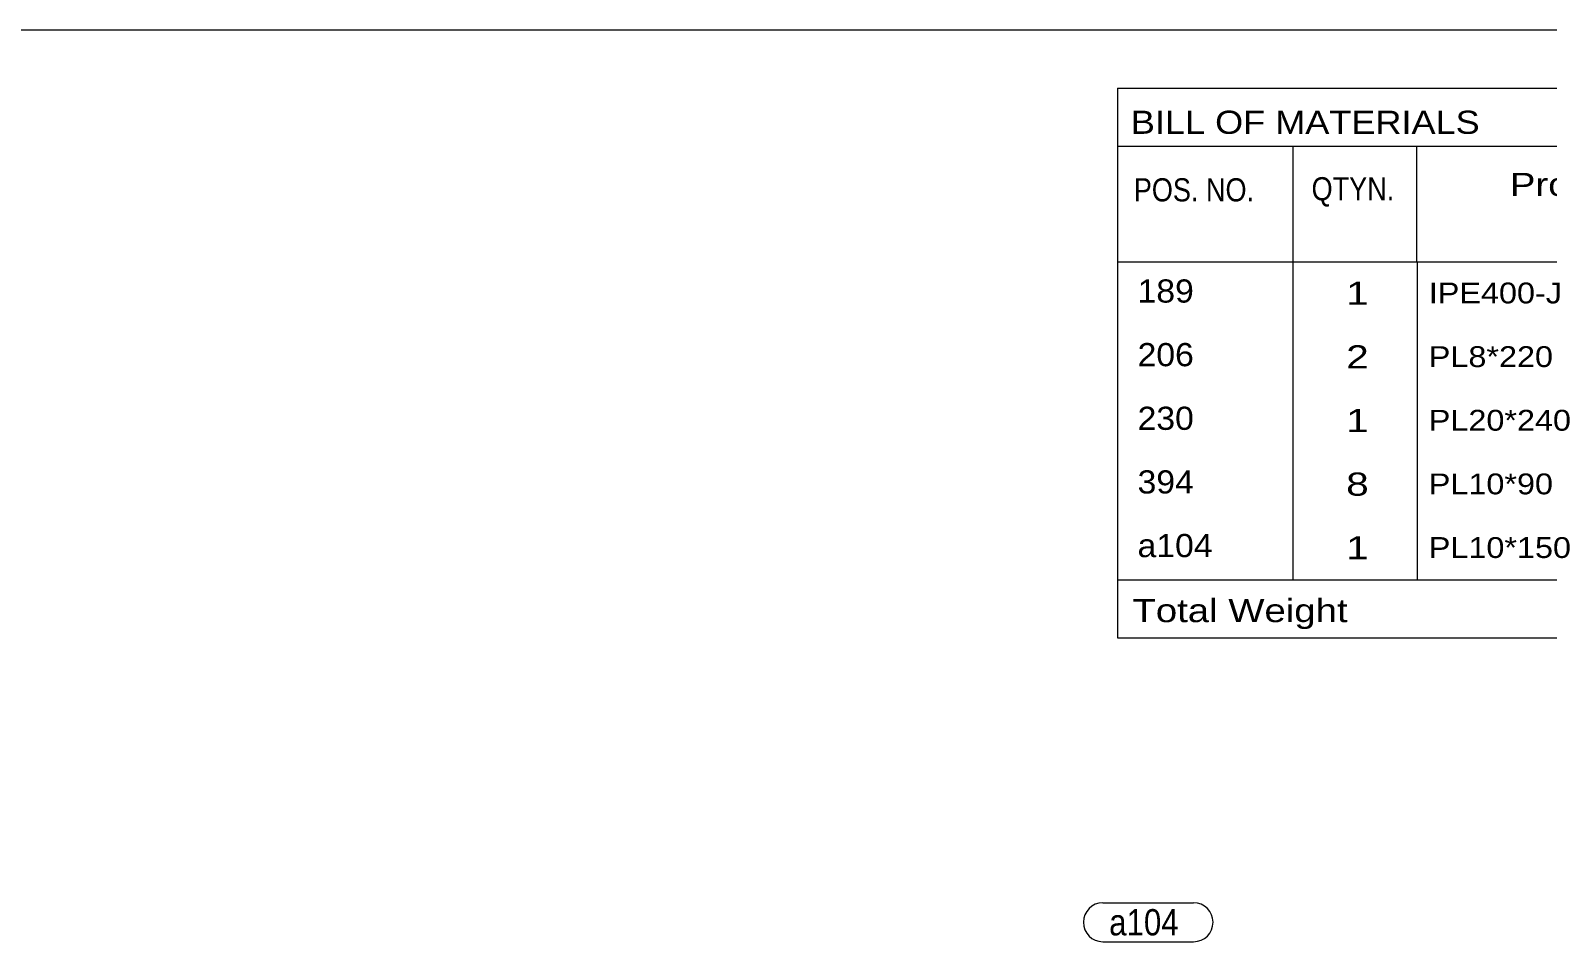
# Model space of a CAD drawing. Header units: millimetres. Extents: x 2 to 579, y 1 to 405.
# Drawn here: x 290.7 to 434.8, y 318.4 to 405 of the extents above; entities that cross this region are included whole.
import ezdxf

# ---------------------------------------------------------------- set-up
doc = ezdxf.new("R2010")
doc.units = ezdxf.units.MM
doc.linetypes.add('XKITLINE00', pattern=[0])
for name, color, linetype, lineweight in [('DrawingSheet', 5, 'Continuous', 0), ('OtherObjectType', 7, 'Continuous', 0), ('PartMark', 7, 'Continuous', 0)]:
    doc.layers.add(name, color=color, linetype=linetype, lineweight=lineweight)
doc.styles.add('ARIAL', font='ARIAL.TTF')
doc.styles.add('ARIAL_NARROW', font='ARIALN.TTF')

# ---------------------------------------------------------------- blocks, each defined once
blk = doc.blocks.new('*A51')
at = {"layer": 'DrawingSheet', "color": 5, "linetype": 'XKITLINE00', "lineweight": 0}
blk.add_line((579, 405), (5, 405), dxfattribs=at)
blk = doc.blocks.new('*A57')
at = {"layer": 'OtherObjectType', "color": 7, "linetype": 'XKITLINE00', "lineweight": 0}
for p, q in [((393.98, 399.5), (569.98, 399.5)), ((393.98, 399.5), (393.98, 388.5)), ((393.98, 394), (569.98, 394)), ((410.64, 394), (410.64, 383)), ((422.4, 393.98), (422.4, 383.03)), ((393.98, 388.5), (393.98, 383)), ((393.98, 383), (569.98, 383)), ((393.98, 383), (393.98, 376.95)), ((410.63, 383), (410.63, 376.95)), ((422.44, 382.99), (422.44, 376.95)), ((393.98, 376.95), (393.98, 370.9)), ((410.63, 376.95), (410.63, 370.9)), ((422.44, 376.94), (422.44, 370.9)), ((393.98, 370.9), (393.98, 364.85)), ((410.63, 370.9), (410.63, 364.85)), ((422.44, 370.89), (422.44, 364.85)), ((393.98, 364.85), (393.98, 358.8)), ((410.63, 364.85), (410.63, 358.8)), ((422.44, 364.84), (422.44, 358.8)), ((393.98, 358.8), (393.98, 352.75)), ((410.63, 358.8), (410.63, 352.75)), ((422.44, 358.79), (422.44, 352.75)), ((393.98, 352.75), (569.98, 352.75)), ((393.98, 352.75), (393.98, 347.25)), ((393.98, 347.25), (569.98, 347.25))]:
    blk.add_line(p, q, dxfattribs=at)
at = {"layer": 'OtherObjectType', "color": 7, "style": 'ARIAL_NARROW'}
for s, height, width, p in [('BILL OF MATERIALS', 2.2, 1.36, (395.25, 395.16)), ('POS. NO.', 2.2, 1.02, (395.53, 388.74)), ('QTYN.', 2.2, 1.02, (412.42, 388.84)), ('Profile', 2.2, 1.445, (431.26, 389.25)), ('189', 2.2, 1.270501, (395.89, 379.12)), ('1', 2.2, 1.525501, (415.71, 378.91)), ('IPE400-J', 1.98, 1.355501, (423.56, 379.04)), ('206', 2.2, 1.270501, (395.89, 373.07)), ('2', 2.2, 1.525501, (415.71, 372.86)), ('PL8*220', 1.98, 1.355501, (423.56, 372.99)), ('230', 2.2, 1.270501, (395.89, 367.02)), ('1', 2.2, 1.525501, (415.71, 366.81)), ('PL20*240', 1.98, 1.355501, (423.56, 366.94)), ('394', 2.2, 1.270501, (395.89, 360.97)), ('8', 2.2, 1.525501, (415.71, 360.76)), ('PL10*90', 1.98, 1.355501, (423.56, 360.89)), ('a104', 2.2, 1.270501, (395.89, 354.92)), ('1', 2.2, 1.525501, (415.71, 354.71)), ('PL10*150', 1.98, 1.355501, (423.56, 354.84)), ('Total Weight', 2.2, 1.445, (395.4, 348.74))]:
    blk.add_text(s, height=height, dxfattribs=dict(at, width=width)).set_placement(p)
blk = doc.blocks.new('*A122')
at = {"layer": 'PartMark', "color": 7, "linetype": 'XKITLINE00', "lineweight": 0}
for p, q in [((392.59, 322.06), (401.21, 322.06)), ((392.59, 318.36), (401.21, 318.36))]:
    blk.add_line(p, q, dxfattribs=at)
for centre, start, end in [((392.59, 320.21), 90, 270), ((401.21, 320.21), 270, 90)]:
    blk.add_arc(centre, 1.85, start, end, dxfattribs=at)
at = {"layer": 'PartMark', "color": 3, "style": 'ARIAL', "width": 0.85}
blk.add_text('a104', height=2.5, dxfattribs=at).set_placement((393.19, 318.96))

msp = doc.modelspace()

# ---------------------------------------------------------------- block references
at = {"lineweight": 0}
for name in ['*A51', '*A57', '*A122']:
    msp.add_blockref(name, (0, 0), dxfattribs=at)

doc.saveas('drawing.dxf')
